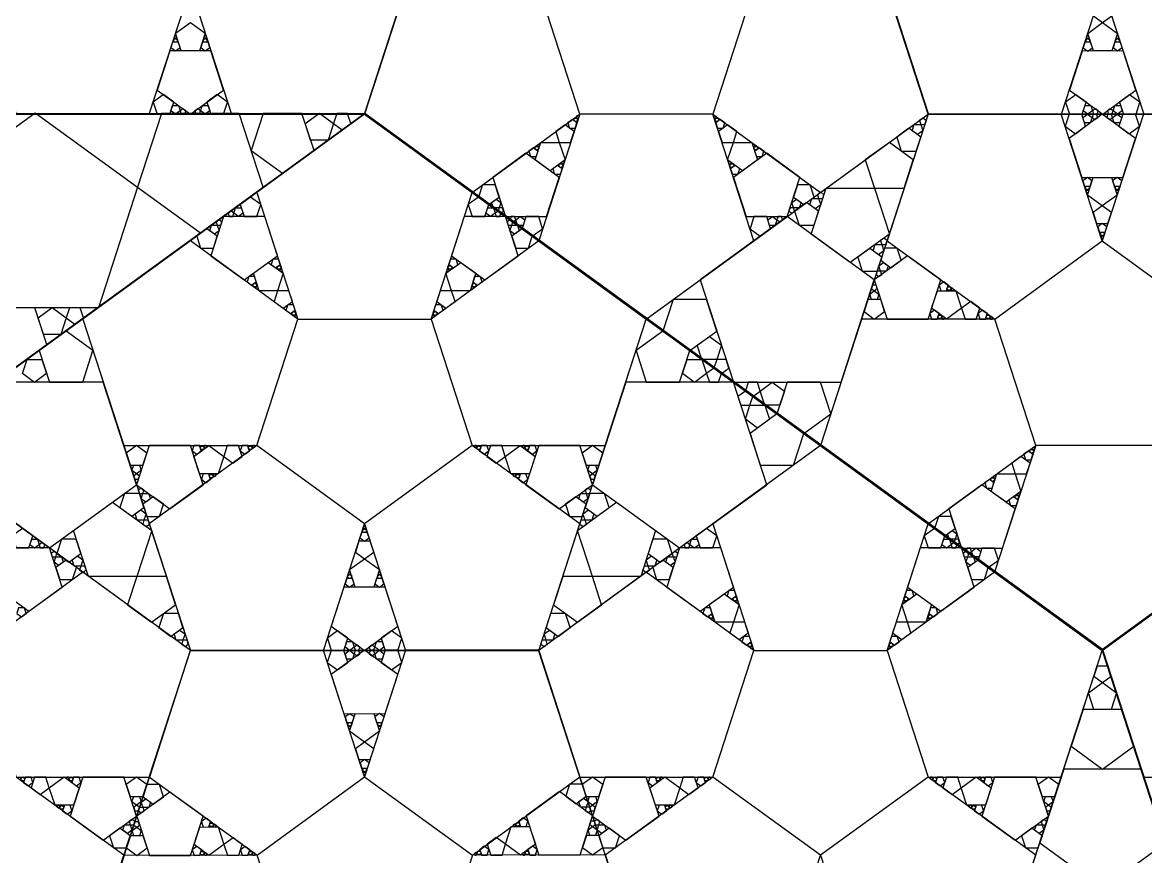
# Model space of a CAD drawing. Header units: inches. Extents: x -578 to 126, y -85 to 118.
# Drawn here: x -303.54 to -282.41, y 39.09 to 54.77 of the extents above; entities that cross this region are included whole.
import ezdxf

# ---------------------------------------------------------------- set-up
doc = ezdxf.new("R2010")
doc.units = ezdxf.units.IN
doc.header["$MEASUREMENT"] = 0
doc.layers.add('drawing', color=7, linetype='Continuous')

msp = doc.modelspace()

# ---------------------------------------------------------------- linework, layer by layer
for points in [[(-283.222, 42.98), (-297.098, 53.061), (-291.798, 69.373), (-274.647, 69.373), (-269.347, 53.061)], [(-277.927, 59.277), (-279.951, 53.046), (-286.502, 53.046), (-288.527, 59.277), (-283.227, 63.127)], [(-289.778, 55.426), (-290.551, 53.046), (-293.054, 53.046), (-293.827, 55.426), (-291.802, 56.897)], [(-283.227, 50.666), (-281.202, 49.195), (-281.976, 46.815), (-284.478, 46.816), (-285.251, 49.195)], [(-297.103, 45.345), (-299.127, 46.816), (-298.354, 49.196), (-295.852, 49.196), (-295.078, 46.816)], [(-293.827, 42.965), (-291.803, 36.735), (-297.103, 32.884), (-302.403, 36.735), (-300.378, 42.965)], [(-290.552, 40.585), (-289.778, 42.965), (-287.276, 42.965), (-286.503, 40.585), (-288.527, 39.115)], [(-297.101, 40.587), (-295.075, 39.118), (-295.846, 36.737), (-298.348, 36.735), (-299.124, 39.114)]]:
    msp.add_lwpolyline(points, close=True)
at = {"layer": 'drawing'}
for points in [[(-305.679, 79.44), (-319.554, 69.358), (-314.254, 53.047), (-297.103, 53.047), (-291.803, 69.358)], [(-291.798, 69.373), (-305.674, 79.454), (-319.55, 69.373), (-314.25, 53.061), (-297.098, 53.061)], [(-274.651, 69.358), (-291.802, 69.358), (-297.103, 53.047), (-283.227, 42.965), (-269.351, 53.046)], [(-305.679, 59.277), (-303.654, 53.047), (-297.103, 53.047), (-295.078, 59.277), (-300.378, 63.128)], [(-305.679, 59.277), (-303.654, 53.047), (-297.103, 53.047), (-295.078, 59.277), (-300.378, 63.128)], [(-283.228, 63.126), (-288.524, 59.27), (-286.494, 53.041), (-279.942, 53.048), (-277.924, 59.281)], [(-288.527, 59.277), (-295.078, 59.277), (-297.103, 53.047), (-291.803, 49.196), (-286.502, 53.046)], [(-288.527, 59.277), (-295.078, 59.277), (-297.103, 53.047), (-291.803, 49.196), (-286.502, 53.046)], [(-302.403, 56.897), (-304.427, 55.426), (-303.654, 53.047), (-301.152, 53.047), (-300.378, 55.426)], [(-300.378, 55.426), (-299.605, 53.047), (-297.103, 53.047), (-296.33, 55.426), (-298.354, 56.897)], [(-285.246, 56.893), (-287.269, 55.42), (-286.494, 53.041), (-283.991, 53.044), (-283.22, 55.425)], [(-283.22, 55.425), (-282.445, 53.046), (-279.942, 53.048), (-279.171, 55.429), (-281.197, 56.898)], [(-293.827, 55.426), (-296.329, 55.426), (-297.103, 53.047), (-295.078, 51.576), (-293.054, 53.046)], [(-290.551, 53.046), (-288.527, 51.575), (-286.502, 53.046), (-287.276, 55.426), (-289.778, 55.426)], [(-283.392, 54.894), (-283.22, 54.769), (-283.047, 54.895), (-283.113, 55.097), (-283.327, 55.097)], [(-300.659, 54.567), (-300.378, 54.771), (-300.097, 54.567), (-300.205, 54.236), (-300.552, 54.236)], [(-283.5, 54.565), (-283.22, 54.769), (-282.939, 54.565), (-283.045, 54.235), (-283.393, 54.235)], [(-300.682, 54.491), (-300.659, 54.474), (-300.635, 54.491), (-300.644, 54.519), (-300.673, 54.519)], [(-300.122, 54.491), (-300.098, 54.474), (-300.075, 54.491), (-300.084, 54.519), (-300.113, 54.519)], [(-283.523, 54.489), (-283.499, 54.472), (-283.476, 54.489), (-283.485, 54.517), (-283.514, 54.517)], [(-282.963, 54.49), (-282.939, 54.472), (-282.916, 54.49), (-282.925, 54.518), (-282.954, 54.518)], [(-300.745, 54.299), (-300.659, 54.236), (-300.572, 54.299), (-300.605, 54.4), (-300.712, 54.4)], [(-300.697, 54.446), (-300.659, 54.474), (-300.62, 54.446), (-300.635, 54.4), (-300.682, 54.4)], [(-300.184, 54.299), (-300.098, 54.236), (-300.012, 54.299), (-300.045, 54.4), (-300.152, 54.4)], [(-300.137, 54.446), (-300.098, 54.474), (-300.06, 54.446), (-300.074, 54.4), (-300.122, 54.4)], [(-283.585, 54.297), (-283.499, 54.234), (-283.413, 54.297), (-283.446, 54.398), (-283.553, 54.398)], [(-283.538, 54.444), (-283.499, 54.472), (-283.461, 54.444), (-283.476, 54.398), (-283.523, 54.398)], [(-283.025, 54.298), (-282.939, 54.235), (-282.853, 54.298), (-282.886, 54.399), (-282.992, 54.399)], [(-282.978, 54.444), (-282.939, 54.472), (-282.901, 54.444), (-282.915, 54.399), (-282.963, 54.399)], [(-301.004, 53.501), (-300.378, 53.047), (-299.753, 53.501), (-299.992, 54.236), (-300.765, 54.236)], [(-301.004, 53.501), (-300.378, 53.047), (-299.753, 53.501), (-299.992, 54.236), (-300.765, 54.236)], [(-283.844, 53.499), (-283.218, 53.045), (-282.593, 53.5), (-282.832, 54.235), (-283.606, 54.234)], [(-283.844, 53.499), (-283.218, 53.045), (-282.593, 53.5), (-282.832, 54.235), (-283.606, 54.234)], [(-300.885, 53.414), (-301.078, 53.274), (-301.004, 53.047), (-300.765, 53.047), (-300.691, 53.274)], [(-299.753, 53.047), (-299.679, 53.274), (-299.872, 53.414), (-300.066, 53.274), (-299.992, 53.047)], [(-283.724, 53.412), (-283.918, 53.271), (-283.843, 53.044), (-283.605, 53.044), (-283.531, 53.272)], [(-282.592, 53.045), (-282.519, 53.273), (-282.712, 53.413), (-282.905, 53.272), (-282.831, 53.045)], [(-297.103, 53.047), (-310.979, 42.965), (-305.679, 26.653), (-288.527, 26.653), (-283.227, 42.965)], [(-297.098, 53.061), (-310.974, 42.98), (-305.674, 26.668), (-288.523, 26.668), (-283.222, 42.98)], [(-303.297, 53.072), (-301.371, 51.673), (-302.107, 49.409), (-304.487, 49.409), (-305.223, 51.673)], [(-293.827, 42.965), (-291.803, 49.196), (-297.103, 53.047), (-302.403, 49.196), (-300.378, 42.965)], [(-293.827, 42.965), (-291.803, 49.196), (-297.103, 53.047), (-302.403, 49.196), (-300.378, 42.965)], [(-300.92, 53.061), (-301.371, 51.673), (-300.19, 50.814), (-299.009, 51.673), (-299.46, 53.061)], [(-300.604, 53.211), (-300.571, 53.109), (-300.658, 53.046), (-300.745, 53.109), (-300.712, 53.211)], [(-300.518, 53.148), (-300.571, 53.109), (-300.551, 53.047), (-300.485, 53.047), (-300.465, 53.109)], [(-300.206, 53.047), (-300.186, 53.109), (-300.239, 53.148), (-300.292, 53.109), (-300.272, 53.047)], [(-300.099, 53.046), (-300.186, 53.109), (-300.153, 53.211), (-300.045, 53.211), (-300.012, 53.109)], [(-299.009, 53.061), (-299.234, 52.367), (-298.644, 51.938), (-298.053, 52.367), (-298.279, 53.061)], [(-295.852, 49.196), (-295.078, 51.576), (-297.103, 53.047), (-299.127, 51.576), (-298.354, 49.196)], [(-297.952, 53.063), (-297.687, 52.87), (-297.788, 52.558), (-298.116, 52.558), (-298.217, 52.87)], [(-297.624, 53.061), (-297.687, 52.87), (-297.524, 52.752), (-297.361, 52.87), (-297.423, 53.061)], [(-293.054, 53.046), (-293.827, 50.667), (-291.803, 49.196), (-289.778, 50.666), (-290.551, 53.046)], [(-293.116, 53.001), (-293.107, 52.973), (-293.077, 52.973), (-293.068, 53.001), (-293.092, 53.019)], [(-290.528, 52.973), (-290.498, 52.973), (-290.489, 53.001), (-290.513, 53.018), (-290.537, 53.001)], [(-286.502, 53.046), (-288.527, 46.816), (-283.227, 42.965), (-277.927, 46.815), (-279.951, 53.046)], [(-286.502, 53.046), (-288.527, 46.816), (-283.227, 42.965), (-277.927, 46.815), (-279.951, 53.046)], [(-283.227, 50.666), (-284, 53.046), (-286.502, 53.046), (-287.276, 50.666), (-285.251, 49.195)], [(-283.852, 53.046), (-283.926, 52.819), (-283.733, 52.678), (-283.54, 52.819), (-283.613, 53.046)], [(-282.601, 52.592), (-283.227, 53.046), (-283.852, 52.592), (-283.614, 51.856), (-282.84, 51.856)], [(-282.601, 52.592), (-283.227, 53.046), (-283.852, 52.592), (-283.614, 51.856), (-282.84, 51.856)], [(-283.506, 53.047), (-283.42, 52.984), (-283.453, 52.881), (-283.56, 52.881), (-283.593, 52.984)], [(-283.444, 53.209), (-283.411, 53.107), (-283.497, 53.044), (-283.584, 53.107), (-283.551, 53.209)], [(-283.399, 53.046), (-283.42, 52.984), (-283.366, 52.945), (-283.313, 52.984), (-283.333, 53.046)], [(-283.357, 53.146), (-283.411, 53.107), (-283.39, 53.045), (-283.324, 53.045), (-283.304, 53.107)], [(-269.351, 53.047), (-283.227, 42.965), (-277.927, 26.653), (-260.776, 26.653), (-255.476, 42.965)], [(-281.202, 49.195), (-279.178, 50.666), (-279.951, 53.046), (-282.454, 53.046), (-283.227, 50.666)], [(-283.222, 42.98), (-277.922, 26.668), (-260.771, 26.668), (-255.471, 42.98), (-269.347, 53.061)], [(-283.087, 52.945), (-283.034, 52.984), (-283.055, 53.046), (-283.12, 53.046), (-283.141, 52.984)], [(-283.046, 53.045), (-283.025, 53.108), (-283.079, 53.146), (-283.132, 53.107), (-283.111, 53.045)], [(-283.001, 52.881), (-283.034, 52.984), (-282.947, 53.047), (-282.861, 52.984), (-282.894, 52.881)], [(-282.938, 53.045), (-283.025, 53.108), (-282.992, 53.21), (-282.885, 53.21), (-282.852, 53.108)], [(-282.721, 52.678), (-282.527, 52.819), (-282.601, 53.046), (-282.84, 53.046), (-282.914, 52.819)], [(-293.505, 52.719), (-293.439, 52.516), (-293.226, 52.516), (-293.16, 52.719), (-293.332, 52.844)], [(-293.279, 52.883), (-293.246, 52.781), (-293.14, 52.781), (-293.107, 52.883), (-293.193, 52.945)], [(-293.155, 52.973), (-293.107, 52.973), (-293.092, 52.928), (-293.131, 52.9), (-293.169, 52.928)], [(-290.513, 52.928), (-290.498, 52.973), (-290.45, 52.973), (-290.436, 52.928), (-290.474, 52.9)], [(-290.465, 52.781), (-290.359, 52.781), (-290.326, 52.882), (-290.412, 52.945), (-290.498, 52.882)], [(-290.379, 52.516), (-290.166, 52.516), (-290.1, 52.719), (-290.273, 52.844), (-290.445, 52.719)], [(-286.767, 52.855), (-286.641, 52.855), (-286.603, 52.736), (-286.704, 52.662), (-286.805, 52.736)], [(-286.665, 52.928), (-286.641, 52.855), (-286.565, 52.855), (-286.541, 52.928), (-286.603, 52.973)], [(-287.093, 52.617), (-287.007, 52.352), (-286.728, 52.352), (-286.642, 52.617), (-286.867, 52.781)], [(-294.013, 52.35), (-293.98, 52.248), (-293.873, 52.248), (-293.84, 52.35), (-293.927, 52.412)], [(-293.888, 52.441), (-293.84, 52.441), (-293.825, 52.395), (-293.864, 52.367), (-293.903, 52.395)], [(-293.786, 52.516), (-293.439, 52.516), (-293.332, 52.186), (-293.613, 51.982), (-293.894, 52.186)], [(-293.849, 52.468), (-293.84, 52.441), (-293.811, 52.441), (-293.802, 52.468), (-293.826, 52.486)], [(-290.273, 52.186), (-290.166, 52.516), (-289.819, 52.516), (-289.711, 52.186), (-289.992, 51.982)], [(-289.794, 52.44), (-289.765, 52.44), (-289.756, 52.468), (-289.78, 52.486), (-289.803, 52.468)], [(-289.78, 52.395), (-289.765, 52.44), (-289.717, 52.44), (-289.702, 52.395), (-289.741, 52.367)], [(-289.732, 52.248), (-289.625, 52.248), (-289.592, 52.35), (-289.679, 52.412), (-289.765, 52.35)], [(-287.684, 52.188), (-287.511, 51.658), (-286.953, 51.658), (-286.781, 52.188), (-287.232, 52.516)], [(-294.692, 51.857), (-294.453, 51.121), (-293.679, 51.121), (-293.44, 51.856), (-294.066, 52.311)], [(-294.692, 51.857), (-294.453, 51.121), (-293.679, 51.121), (-293.44, 51.856), (-294.066, 52.311)], [(-289.926, 51.121), (-289.153, 51.121), (-288.914, 51.856), (-289.539, 52.311), (-290.165, 51.856)], [(-289.926, 51.121), (-289.153, 51.121), (-288.914, 51.856), (-289.539, 52.311), (-290.165, 51.856)], [(-293.559, 52.02), (-293.527, 51.919), (-293.42, 51.919), (-293.387, 52.02), (-293.473, 52.083)], [(-293.435, 52.111), (-293.387, 52.111), (-293.372, 52.066), (-293.411, 52.038), (-293.45, 52.066)], [(-293.396, 52.139), (-293.387, 52.111), (-293.358, 52.111), (-293.349, 52.139), (-293.372, 52.156)], [(-290.248, 52.111), (-290.218, 52.111), (-290.209, 52.139), (-290.233, 52.156), (-290.257, 52.139)], [(-290.233, 52.066), (-290.218, 52.111), (-290.17, 52.111), (-290.156, 52.066), (-290.194, 52.038)], [(-290.185, 51.919), (-290.079, 51.919), (-290.046, 52.02), (-290.132, 52.083), (-290.218, 52.02)], [(-283.421, 51.794), (-283.507, 51.856), (-283.593, 51.794), (-283.56, 51.692), (-283.454, 51.692)], [(-282.946, 51.526), (-283.227, 51.322), (-283.508, 51.526), (-283.401, 51.856), (-283.053, 51.856)], [(-282.861, 51.794), (-282.947, 51.856), (-283.033, 51.794), (-283, 51.692), (-282.893, 51.692)], [(-294.646, 51.716), (-294.885, 51.716), (-294.959, 51.489), (-294.765, 51.348), (-294.572, 51.489)], [(-288.646, 51.489), (-288.72, 51.716), (-288.959, 51.716), (-289.033, 51.489), (-288.84, 51.348)], [(-288.42, 51.658), (-287.511, 51.658), (-287.23, 50.793), (-287.966, 50.259), (-288.701, 50.793)], [(-288.585, 51.533), (-288.562, 51.46), (-288.485, 51.46), (-288.461, 51.533), (-288.523, 51.578)], [(-283.468, 51.647), (-283.507, 51.619), (-283.546, 51.647), (-283.531, 51.692), (-283.483, 51.692)], [(-283.483, 51.601), (-283.507, 51.619), (-283.531, 51.601), (-283.522, 51.574), (-283.492, 51.574)], [(-282.908, 51.647), (-282.947, 51.619), (-282.985, 51.647), (-282.971, 51.692), (-282.923, 51.692)], [(-282.923, 51.601), (-282.947, 51.619), (-282.97, 51.601), (-282.961, 51.574), (-282.932, 51.574)], [(-299.127, 51.121), (-299.053, 51.348), (-299.247, 51.489), (-299.44, 51.348), (-299.366, 51.121)], [(-294.959, 51.489), (-295.152, 51.348), (-295.078, 51.121), (-294.839, 51.121), (-294.766, 51.348)], [(-294.539, 51.387), (-294.572, 51.285), (-294.679, 51.285), (-294.712, 51.387), (-294.625, 51.45)], [(-288.926, 51.285), (-289.033, 51.285), (-289.067, 51.387), (-288.98, 51.45), (-288.893, 51.387)], [(-289.013, 51.222), (-288.927, 50.957), (-288.648, 50.957), (-288.562, 51.222), (-288.788, 51.386)], [(-288.687, 51.46), (-288.562, 51.46), (-288.523, 51.341), (-288.624, 51.267), (-288.725, 51.341)], [(-298.98, 51.121), (-299.753, 51.121), (-299.992, 50.386), (-299.366, 49.931), (-298.741, 50.386)], [(-298.98, 51.121), (-299.753, 51.121), (-299.992, 50.386), (-299.366, 49.931), (-298.741, 50.386)], [(-299.581, 51.121), (-299.56, 51.184), (-299.613, 51.223), (-299.667, 51.184), (-299.646, 51.121)], [(-299.473, 51.121), (-299.56, 51.184), (-299.527, 51.286), (-299.42, 51.286), (-299.387, 51.184)], [(-294.214, 50.386), (-294.453, 51.121), (-295.226, 51.121), (-295.465, 50.386), (-294.839, 49.931)], [(-294.214, 50.386), (-294.453, 51.121), (-295.226, 51.121), (-295.465, 50.386), (-294.839, 49.931)], [(-294.679, 51.286), (-294.645, 51.184), (-294.732, 51.121), (-294.819, 51.184), (-294.786, 51.286)], [(-294.592, 51.223), (-294.645, 51.184), (-294.625, 51.121), (-294.559, 51.121), (-294.539, 51.184)], [(-294.506, 51.285), (-294.572, 51.285), (-294.592, 51.222), (-294.539, 51.184), (-294.486, 51.222)], [(-294.313, 51.02), (-294.26, 51.058), (-294.28, 51.121), (-294.346, 51.121), (-294.366, 51.058)], [(-294.227, 50.956), (-294.26, 51.058), (-294.173, 51.122), (-294.086, 51.058), (-294.119, 50.956)], [(-293.947, 50.753), (-293.753, 50.894), (-293.827, 51.121), (-294.066, 51.121), (-294.14, 50.894)], [(-290.79, 49.931), (-290.165, 48.006), (-288.14, 48.006), (-287.515, 49.931), (-289.153, 51.121)], [(-290.79, 49.931), (-290.165, 48.006), (-288.14, 48.006), (-287.515, 49.931), (-289.153, 51.121)], [(-289.778, 51.121), (-289.852, 50.894), (-289.659, 50.753), (-289.465, 50.894), (-289.539, 51.121)], [(-289.432, 51.121), (-289.345, 51.058), (-289.378, 50.956), (-289.486, 50.956), (-289.519, 51.058)], [(-289.325, 51.121), (-289.345, 51.058), (-289.292, 51.02), (-289.239, 51.058), (-289.259, 51.121)], [(-289.013, 51.222), (-289.033, 51.285), (-289.099, 51.285), (-289.12, 51.222), (-289.066, 51.183)], [(-283.055, 51.197), (-283.227, 51.322), (-283.399, 51.197), (-283.333, 50.994), (-283.12, 50.994)], [(-299.979, 50.957), (-299.872, 50.957), (-299.839, 50.855), (-299.926, 50.792), (-300.012, 50.855)], [(-299.892, 51.02), (-299.872, 50.957), (-299.806, 50.957), (-299.786, 51.02), (-299.839, 51.059)], [(-294.4, 50.957), (-294.334, 50.957), (-294.313, 51.02), (-294.367, 51.059), (-294.42, 51.02)], [(-294.367, 50.855), (-294.334, 50.957), (-294.226, 50.957), (-294.193, 50.855), (-294.28, 50.792)], [(-283.141, 50.931), (-283.227, 50.994), (-283.313, 50.931), (-283.28, 50.83), (-283.174, 50.83)], [(-300.259, 50.754), (-300.185, 50.526), (-299.946, 50.526), (-299.872, 50.754), (-300.066, 50.894)], [(-294.259, 50.526), (-294.021, 50.526), (-293.947, 50.754), (-294.14, 50.894), (-294.333, 50.754)], [(-287.399, 50.671), (-287.375, 50.598), (-287.298, 50.598), (-287.274, 50.671), (-287.336, 50.716)], [(-283.188, 50.785), (-283.227, 50.757), (-283.266, 50.785), (-283.251, 50.83), (-283.203, 50.83)], [(-283.203, 50.739), (-283.227, 50.757), (-283.251, 50.739), (-283.242, 50.711), (-283.212, 50.711)], [(-298.354, 49.196), (-300.378, 50.667), (-302.403, 49.196), (-301.63, 46.816), (-299.127, 46.816)], [(-295.078, 46.816), (-292.576, 46.816), (-291.803, 49.196), (-293.827, 50.667), (-295.852, 49.196)], [(-287.826, 50.36), (-287.74, 50.095), (-287.462, 50.095), (-287.375, 50.36), (-287.601, 50.524)], [(-287.5, 50.598), (-287.375, 50.598), (-287.336, 50.479), (-287.437, 50.405), (-287.539, 50.479)], [(-287.009, 50.299), (-287.082, 50.526), (-287.321, 50.526), (-287.395, 50.299), (-287.202, 50.158)], [(-298.72, 50.323), (-298.827, 50.323), (-298.86, 50.222), (-298.774, 50.159), (-298.687, 50.222)], [(-295.346, 50.222), (-295.379, 50.323), (-295.485, 50.323), (-295.518, 50.222), (-295.432, 50.159)], [(-286.889, 50.385), (-287.515, 49.931), (-287.276, 49.196), (-286.503, 49.195), (-286.264, 49.931)], [(-298.632, 50.056), (-298.739, 49.726), (-299.087, 49.726), (-299.194, 50.056), (-298.913, 50.261)], [(-298.672, 50.177), (-298.687, 50.131), (-298.735, 50.131), (-298.75, 50.177), (-298.711, 50.205)], [(-298.658, 50.131), (-298.687, 50.131), (-298.696, 50.103), (-298.673, 50.086), (-298.649, 50.103)], [(-295.119, 49.726), (-295.466, 49.726), (-295.574, 50.056), (-295.293, 50.261), (-295.012, 50.056)], [(-295.509, 50.103), (-295.518, 50.131), (-295.548, 50.131), (-295.557, 50.103), (-295.533, 50.086)], [(-295.471, 50.131), (-295.518, 50.131), (-295.533, 50.177), (-295.495, 50.205), (-295.456, 50.177)], [(-287.375, 50.032), (-287.396, 50.095), (-287.462, 50.095), (-287.482, 50.032), (-287.429, 49.994)], [(-287.288, 50.095), (-287.396, 50.095), (-287.429, 50.197), (-287.342, 50.26), (-287.255, 50.197)], [(-299.174, 49.994), (-299.28, 49.994), (-299.313, 49.893), (-299.227, 49.83), (-299.141, 49.893)], [(-299.126, 49.847), (-299.14, 49.802), (-299.188, 49.802), (-299.203, 49.847), (-299.164, 49.875)], [(-295.017, 49.802), (-295.065, 49.802), (-295.08, 49.847), (-295.041, 49.875), (-295.003, 49.847)], [(-294.893, 49.893), (-294.926, 49.994), (-295.032, 49.994), (-295.065, 49.893), (-294.979, 49.83)], [(-286.21, 49.892), (-286.297, 49.83), (-286.264, 49.728), (-286.157, 49.728), (-286.124, 49.83)], [(-299.111, 49.802), (-299.14, 49.802), (-299.15, 49.774), (-299.126, 49.757), (-299.102, 49.774)], [(-298.526, 49.726), (-298.739, 49.726), (-298.805, 49.524), (-298.633, 49.398), (-298.46, 49.524)], [(-295.401, 49.524), (-295.466, 49.726), (-295.679, 49.726), (-295.745, 49.524), (-295.573, 49.398)], [(-295.056, 49.774), (-295.065, 49.802), (-295.095, 49.802), (-295.104, 49.774), (-295.08, 49.757)], [(-287.602, 49.665), (-287.515, 49.728), (-287.428, 49.665), (-287.461, 49.563), (-287.568, 49.563)], [(-287.568, 49.767), (-287.515, 49.728), (-287.462, 49.767), (-287.482, 49.83), (-287.548, 49.83)], [(-285.982, 49.728), (-285.875, 49.398), (-286.156, 49.194), (-286.437, 49.398), (-286.329, 49.728)], [(-286.085, 49.802), (-286.071, 49.756), (-286.109, 49.728), (-286.148, 49.756), (-286.133, 49.802)], [(-286.047, 49.773), (-286.071, 49.756), (-286.062, 49.728), (-286.032, 49.728), (-286.023, 49.756)], [(-298.44, 49.461), (-298.547, 49.461), (-298.58, 49.36), (-298.493, 49.297), (-298.407, 49.36)], [(-295.626, 49.36), (-295.659, 49.461), (-295.766, 49.461), (-295.798, 49.36), (-295.712, 49.297)], [(-290.671, 49.563), (-291.297, 49.563), (-291.49, 48.968), (-290.984, 48.601), (-290.478, 48.968)], [(-287.708, 49.336), (-287.515, 49.196), (-287.321, 49.336), (-287.395, 49.563), (-287.634, 49.563)], [(-285.702, 49.523), (-285.875, 49.398), (-285.809, 49.195), (-285.596, 49.195), (-285.53, 49.398)], [(-304.036, 49.409), (-304.262, 48.715), (-303.671, 48.286), (-303.081, 48.715), (-303.306, 49.409)], [(-302.979, 49.41), (-302.714, 49.218), (-302.815, 48.906), (-303.143, 48.906), (-303.244, 49.218)], [(-302.651, 49.409), (-302.714, 49.218), (-302.551, 49.1), (-302.388, 49.218), (-302.45, 49.409)], [(-298.392, 49.314), (-298.407, 49.269), (-298.455, 49.269), (-298.47, 49.314), (-298.431, 49.342)], [(-298.378, 49.269), (-298.407, 49.269), (-298.416, 49.241), (-298.392, 49.224), (-298.369, 49.241)], [(-295.79, 49.241), (-295.799, 49.269), (-295.828, 49.269), (-295.837, 49.241), (-295.813, 49.224)], [(-295.751, 49.269), (-295.799, 49.269), (-295.813, 49.314), (-295.775, 49.342), (-295.736, 49.314)], [(-286.384, 49.359), (-286.47, 49.297), (-286.437, 49.195), (-286.33, 49.195), (-286.297, 49.297)], [(-286.259, 49.269), (-286.244, 49.223), (-286.283, 49.195), (-286.321, 49.223), (-286.306, 49.269)], [(-286.22, 49.241), (-286.244, 49.223), (-286.235, 49.195), (-286.205, 49.195), (-286.196, 49.223)], [(-285.477, 49.359), (-285.563, 49.297), (-285.53, 49.195), (-285.424, 49.195), (-285.391, 49.297)], [(-285.352, 49.269), (-285.337, 49.223), (-285.376, 49.195), (-285.415, 49.223), (-285.4, 49.269)], [(-285.314, 49.241), (-285.337, 49.223), (-285.328, 49.195), (-285.299, 49.195), (-285.29, 49.223)], [(-285.251, 49.195), (-287.754, 49.196), (-288.527, 46.816), (-286.503, 45.345), (-284.478, 46.816)], [(-302.403, 48.006), (-302.21, 48.601), (-302.716, 48.969), (-303.222, 48.601), (-303.028, 48.006)], [(-291.49, 48.969), (-291.996, 48.601), (-291.803, 48.006), (-291.177, 48.006), (-290.984, 48.601)], [(-290.39, 48.702), (-290.477, 48.435), (-290.758, 48.435), (-290.844, 48.702), (-290.617, 48.867)], [(-303.309, 48.005), (-303.536, 48.17), (-303.45, 48.437), (-303.169, 48.437), (-303.082, 48.17)], [(-290.756, 48.437), (-290.669, 48.17), (-290.897, 48.005), (-291.124, 48.17), (-291.037, 48.437)], [(-290.304, 48.435), (-290.477, 48.435), (-290.53, 48.271), (-290.39, 48.169), (-290.251, 48.271)], [(-290.53, 48.271), (-290.669, 48.17), (-290.616, 48.006), (-290.444, 48.006), (-290.39, 48.17)], [(-302.016, 48.006), (-304.041, 48.006), (-304.666, 46.081), (-303.028, 44.891), (-301.391, 46.081)], [(-289.539, 46.081), (-290.165, 48.006), (-292.189, 48.006), (-292.815, 46.081), (-291.177, 44.891)], [(-289.539, 46.081), (-290.165, 48.006), (-292.189, 48.006), (-292.815, 46.081), (-291.177, 44.891)], [(-289.8, 47.74), (-289.66, 47.842), (-289.714, 48.006), (-289.886, 48.006), (-289.939, 47.842)], [(-289.574, 47.575), (-289.66, 47.842), (-289.433, 48.007), (-289.206, 47.842), (-289.293, 47.575)], [(-288.84, 47.043), (-288.334, 47.411), (-288.527, 48.006), (-289.153, 48.006), (-289.346, 47.411)], [(-290.026, 47.577), (-289.853, 47.577), (-289.8, 47.741), (-289.939, 47.842), (-290.079, 47.741)], [(-289.94, 47.31), (-289.853, 47.577), (-289.572, 47.577), (-289.485, 47.31), (-289.713, 47.145)], [(-289.659, 46.448), (-289.033, 46.448), (-288.84, 47.043), (-289.346, 47.411), (-289.852, 47.043)], [(-300.378, 42.965), (-305.679, 46.816), (-310.979, 42.965), (-308.954, 36.735), (-302.403, 36.735)], [(-300.378, 42.965), (-305.679, 46.816), (-310.979, 42.965), (-308.954, 36.735), (-302.403, 36.735)], [(-301.197, 46.676), (-301.391, 46.816), (-301.584, 46.676), (-301.51, 46.448), (-301.271, 46.448)], [(-301.152, 46.816), (-301.391, 46.081), (-300.765, 45.626), (-300.14, 46.081), (-300.378, 46.816)], [(-301.152, 46.816), (-301.391, 46.081), (-300.765, 45.626), (-300.14, 46.081), (-300.378, 46.816)], [(-299.127, 46.816), (-301.152, 45.345), (-300.378, 42.965), (-297.876, 42.965), (-297.103, 45.345)], [(-300.313, 46.816), (-300.346, 46.715), (-300.259, 46.652), (-300.173, 46.715), (-300.206, 46.816)], [(-300.032, 46.818), (-299.751, 46.613), (-299.858, 46.283), (-300.205, 46.283), (-300.313, 46.613)], [(-300.158, 46.816), (-300.12, 46.788), (-300.134, 46.743), (-300.182, 46.743), (-300.197, 46.788)], [(-300.111, 46.816), (-300.12, 46.788), (-300.096, 46.771), (-300.072, 46.788), (-300.081, 46.816)], [(-299.685, 46.816), (-299.751, 46.613), (-299.578, 46.488), (-299.406, 46.613), (-299.472, 46.816)], [(-299.406, 46.816), (-299.439, 46.715), (-299.353, 46.652), (-299.267, 46.715), (-299.3, 46.816)], [(-299.252, 46.816), (-299.213, 46.788), (-299.228, 46.743), (-299.276, 46.743), (-299.29, 46.788)], [(-299.204, 46.816), (-299.213, 46.788), (-299.189, 46.771), (-299.166, 46.788), (-299.175, 46.816)], [(-297.103, 45.345), (-296.33, 42.965), (-293.827, 42.965), (-293.054, 45.345), (-295.078, 46.816)], [(-295.016, 46.771), (-294.993, 46.788), (-295.002, 46.816), (-295.031, 46.816), (-295.04, 46.788)], [(-294.978, 46.743), (-294.993, 46.788), (-294.954, 46.816), (-294.915, 46.788), (-294.93, 46.743)], [(-294.853, 46.652), (-294.767, 46.715), (-294.8, 46.816), (-294.906, 46.816), (-294.939, 46.715)], [(-294.627, 46.488), (-294.455, 46.613), (-294.521, 46.816), (-294.734, 46.816), (-294.8, 46.613)], [(-294.348, 46.283), (-294.455, 46.613), (-294.174, 46.818), (-293.893, 46.613), (-294, 46.283)], [(-294.11, 46.771), (-294.086, 46.788), (-294.095, 46.816), (-294.124, 46.816), (-294.133, 46.788)], [(-294.071, 46.743), (-294.086, 46.788), (-294.047, 46.816), (-294.009, 46.788), (-294.023, 46.743)], [(-293.441, 45.626), (-292.815, 46.081), (-293.054, 46.816), (-293.827, 46.816), (-294.066, 46.081)], [(-293.946, 46.652), (-293.86, 46.715), (-293.893, 46.816), (-294, 46.816), (-294.032, 46.715)], [(-291.803, 36.735), (-285.252, 36.735), (-283.227, 42.965), (-288.527, 46.816), (-293.827, 42.965)], [(-291.803, 36.735), (-285.252, 36.735), (-283.227, 42.965), (-288.527, 46.816), (-293.827, 42.965)], [(-292.622, 46.676), (-292.815, 46.816), (-293.008, 46.676), (-292.934, 46.448), (-292.695, 46.448)], [(-287.276, 42.965), (-286.503, 45.345), (-288.527, 46.816), (-290.552, 45.345), (-289.778, 42.965)], [(-284.478, 46.816), (-285.252, 44.436), (-283.227, 42.965), (-281.203, 44.436), (-281.976, 46.815)], [(-284.704, 46.652), (-284.671, 46.55), (-284.564, 46.55), (-284.531, 46.652), (-284.618, 46.714)], [(-284.579, 46.743), (-284.531, 46.743), (-284.516, 46.697), (-284.555, 46.669), (-284.594, 46.697)], [(-284.54, 46.77), (-284.531, 46.743), (-284.502, 46.743), (-284.493, 46.77), (-284.517, 46.788)], [(-272.627, 42.965), (-277.927, 46.816), (-283.227, 42.965), (-281.203, 36.735), (-274.651, 36.735)], [(-272.627, 42.965), (-277.927, 46.816), (-283.227, 42.965), (-281.203, 36.735), (-274.651, 36.735)], [(-284.929, 46.488), (-284.864, 46.285), (-284.65, 46.285), (-284.585, 46.488), (-284.757, 46.613)], [(-301.304, 46.346), (-301.391, 46.283), (-301.478, 46.346), (-301.444, 46.448), (-301.337, 46.448)], [(-301.337, 46.244), (-301.391, 46.283), (-301.444, 46.244), (-301.424, 46.182), (-301.358, 46.182)], [(-300.14, 46.283), (-300.172, 46.182), (-300.086, 46.119), (-300, 46.182), (-300.033, 46.283)], [(-299.985, 46.283), (-299.947, 46.255), (-299.961, 46.21), (-300.009, 46.21), (-300.024, 46.255)], [(-299.937, 46.283), (-299.947, 46.255), (-299.923, 46.238), (-299.899, 46.255), (-299.908, 46.283)], [(-294.283, 46.238), (-294.259, 46.255), (-294.268, 46.283), (-294.298, 46.283), (-294.307, 46.255)], [(-294.244, 46.21), (-294.259, 46.255), (-294.22, 46.283), (-294.182, 46.255), (-294.196, 46.21)], [(-294.119, 46.119), (-294.033, 46.182), (-294.066, 46.283), (-294.173, 46.283), (-294.206, 46.182)], [(-292.728, 46.346), (-292.815, 46.283), (-292.902, 46.346), (-292.869, 46.448), (-292.761, 46.448)], [(-292.762, 46.244), (-292.815, 46.283), (-292.868, 46.244), (-292.848, 46.182), (-292.782, 46.182)], [(-285.211, 46.285), (-284.864, 46.285), (-284.756, 45.955), (-285.037, 45.751), (-285.318, 45.955)], [(-286.116, 45.626), (-285.877, 44.89), (-285.104, 44.89), (-284.865, 45.626), (-285.49, 46.08)], [(-286.116, 45.626), (-285.877, 44.89), (-285.104, 44.89), (-284.865, 45.626), (-285.49, 46.08)], [(-285.437, 46.119), (-285.404, 46.018), (-285.298, 46.018), (-285.265, 46.119), (-285.351, 46.181)], [(-285.313, 46.21), (-285.265, 46.21), (-285.25, 46.164), (-285.289, 46.136), (-285.327, 46.164)], [(-285.274, 46.238), (-285.265, 46.21), (-285.235, 46.21), (-285.226, 46.238), (-285.25, 46.255)], [(-301.337, 45.917), (-301.616, 45.917), (-301.702, 45.652), (-301.477, 45.488), (-301.251, 45.652)], [(-301.337, 45.917), (-301.272, 45.917), (-301.251, 45.979), (-301.305, 46.018), (-301.358, 45.979)], [(-301.305, 45.815), (-301.272, 45.917), (-301.164, 45.917), (-301.131, 45.815), (-301.218, 45.752)], [(-301.197, 45.486), (-300.958, 45.486), (-300.885, 45.713), (-301.078, 45.853), (-301.271, 45.713)], [(-293.321, 45.713), (-293.247, 45.486), (-293.008, 45.486), (-292.934, 45.713), (-293.128, 45.853)], [(-293.041, 45.917), (-292.934, 45.917), (-292.901, 45.815), (-292.988, 45.752), (-293.075, 45.815)], [(-292.954, 45.979), (-292.934, 45.917), (-292.868, 45.917), (-292.848, 45.979), (-292.901, 46.018)], [(-292.503, 45.652), (-292.589, 45.917), (-292.868, 45.917), (-292.954, 45.652), (-292.729, 45.488)], [(-284.984, 45.789), (-284.951, 45.688), (-284.845, 45.688), (-284.812, 45.789), (-284.898, 45.852)], [(-284.859, 45.88), (-284.811, 45.88), (-284.797, 45.835), (-284.835, 45.807), (-284.874, 45.835)], [(-284.82, 45.908), (-284.811, 45.88), (-284.782, 45.88), (-284.773, 45.908), (-284.797, 45.925)], [(-301.106, 45.218), (-301.387, 44.354), (-302.296, 44.354), (-302.577, 45.218), (-301.842, 45.753)], [(-291.909, 44.354), (-292.818, 44.354), (-293.099, 45.218), (-292.364, 45.753), (-291.628, 45.218)], [(-301.212, 45.533), (-301.251, 45.414), (-301.376, 45.414), (-301.415, 45.533), (-301.313, 45.606)], [(-292.83, 45.414), (-292.955, 45.414), (-292.994, 45.533), (-292.892, 45.606), (-292.791, 45.533)], [(-286.07, 45.485), (-286.309, 45.485), (-286.383, 45.258), (-286.19, 45.117), (-285.997, 45.258)], [(-303.535, 45.258), (-303.728, 45.118), (-303.654, 44.891), (-303.415, 44.891), (-303.341, 45.118)], [(-301.174, 45.414), (-301.251, 45.414), (-301.275, 45.341), (-301.212, 45.295), (-301.15, 45.341)], [(-297.142, 45.227), (-297.103, 45.255), (-297.064, 45.227), (-297.079, 45.181), (-297.127, 45.181)], [(-297.127, 45.272), (-297.103, 45.255), (-297.079, 45.272), (-297.088, 45.3), (-297.117, 45.3)], [(-292.931, 45.341), (-292.955, 45.414), (-293.032, 45.414), (-293.055, 45.341), (-292.993, 45.295)], [(-290.552, 44.891), (-290.478, 45.118), (-290.671, 45.258), (-290.864, 45.118), (-290.791, 44.891)], [(-286.383, 45.258), (-286.577, 45.118), (-286.503, 44.891), (-286.264, 44.891), (-286.19, 45.118)], [(-285.963, 45.156), (-285.996, 45.054), (-286.103, 45.054), (-286.137, 45.156), (-286.05, 45.219)], [(-303.254, 45.055), (-303.221, 44.953), (-303.308, 44.89), (-303.395, 44.953), (-303.362, 45.055)], [(-303.168, 44.992), (-303.221, 44.953), (-303.201, 44.891), (-303.135, 44.891), (-303.115, 44.953)], [(-302.524, 45.055), (-302.803, 45.055), (-302.889, 44.789), (-302.664, 44.625), (-302.438, 44.789)], [(-297.275, 44.815), (-297.103, 44.69), (-296.93, 44.815), (-296.996, 45.017), (-297.209, 45.017)], [(-297.189, 45.08), (-297.103, 45.017), (-297.017, 45.08), (-297.05, 45.181), (-297.156, 45.181)], [(-291.317, 44.789), (-291.403, 45.055), (-291.682, 45.055), (-291.768, 44.789), (-291.542, 44.625)], [(-291.005, 44.891), (-290.985, 44.953), (-291.038, 44.992), (-291.091, 44.953), (-291.071, 44.891)], [(-290.898, 44.89), (-290.985, 44.953), (-290.951, 45.055), (-290.844, 45.055), (-290.811, 44.953)], [(-286.103, 45.055), (-286.07, 44.953), (-286.157, 44.89), (-286.243, 44.953), (-286.21, 45.055)], [(-286.016, 44.992), (-286.07, 44.953), (-286.049, 44.891), (-285.984, 44.891), (-285.963, 44.953)], [(-285.93, 45.054), (-285.996, 45.054), (-286.017, 44.991), (-285.963, 44.953), (-285.91, 44.991)], [(-302.79, 44.155), (-303.028, 44.891), (-303.802, 44.891), (-304.041, 44.155), (-303.415, 43.701)], [(-302.975, 44.727), (-302.909, 44.727), (-302.889, 44.789), (-302.942, 44.828), (-302.996, 44.789)], [(-290.404, 44.891), (-291.177, 44.891), (-291.416, 44.155), (-290.791, 43.701), (-290.165, 44.155)], [(-290.404, 44.891), (-291.177, 44.891), (-291.416, 44.155), (-290.791, 43.701), (-290.165, 44.155)], [(-291.317, 44.789), (-291.296, 44.727), (-291.23, 44.727), (-291.21, 44.789), (-291.263, 44.828)], [(-285.638, 44.155), (-285.877, 44.891), (-286.65, 44.891), (-286.889, 44.155), (-286.264, 43.701)], [(-285.638, 44.155), (-285.877, 44.891), (-286.65, 44.891), (-286.889, 44.155), (-286.264, 43.701)], [(-285.824, 44.727), (-285.758, 44.727), (-285.738, 44.789), (-285.791, 44.828), (-285.844, 44.789)], [(-285.738, 44.789), (-285.684, 44.828), (-285.705, 44.89), (-285.771, 44.89), (-285.791, 44.828)], [(-285.651, 44.726), (-285.684, 44.828), (-285.598, 44.891), (-285.511, 44.828), (-285.544, 44.726)], [(-285.371, 44.522), (-285.178, 44.663), (-285.252, 44.89), (-285.49, 44.89), (-285.564, 44.663)], [(-302.943, 44.625), (-302.909, 44.727), (-302.802, 44.727), (-302.769, 44.625), (-302.856, 44.562)], [(-302.835, 44.296), (-302.596, 44.296), (-302.522, 44.523), (-302.716, 44.663), (-302.909, 44.523)], [(-302.399, 44.671), (-302.437, 44.552), (-302.563, 44.552), (-302.601, 44.671), (-302.5, 44.744)], [(-297.384, 44.485), (-297.103, 44.69), (-296.822, 44.485), (-296.929, 44.155), (-297.276, 44.155)], [(-291.643, 44.552), (-291.768, 44.552), (-291.807, 44.671), (-291.706, 44.744), (-291.604, 44.671)], [(-291.683, 44.523), (-291.609, 44.296), (-291.37, 44.296), (-291.297, 44.523), (-291.49, 44.663)], [(-291.404, 44.727), (-291.296, 44.727), (-291.263, 44.625), (-291.35, 44.562), (-291.437, 44.625)], [(-285.791, 44.625), (-285.758, 44.727), (-285.651, 44.727), (-285.618, 44.625), (-285.704, 44.562)], [(-285.684, 44.296), (-285.445, 44.296), (-285.371, 44.523), (-285.564, 44.663), (-285.758, 44.523)], [(-303.654, 40.585), (-301.152, 40.585), (-300.378, 42.965), (-302.403, 44.436), (-304.427, 42.965)], [(-302.361, 44.552), (-302.437, 44.552), (-302.461, 44.478), (-302.399, 44.433), (-302.337, 44.478)], [(-297.422, 44.365), (-297.383, 44.393), (-297.344, 44.365), (-297.359, 44.319), (-297.407, 44.319)], [(-297.407, 44.41), (-297.383, 44.393), (-297.359, 44.41), (-297.368, 44.438), (-297.398, 44.438)], [(-296.861, 44.365), (-296.823, 44.393), (-296.784, 44.365), (-296.799, 44.319), (-296.847, 44.319)], [(-296.846, 44.41), (-296.823, 44.393), (-296.799, 44.41), (-296.808, 44.438), (-296.837, 44.438)], [(-289.778, 42.965), (-291.803, 44.436), (-293.827, 42.965), (-293.054, 40.585), (-290.552, 40.585)], [(-291.744, 44.478), (-291.768, 44.552), (-291.845, 44.552), (-291.869, 44.478), (-291.807, 44.433)], [(-286.503, 40.585), (-284, 40.585), (-283.227, 42.965), (-285.252, 44.436), (-287.276, 42.965)], [(-279.178, 42.965), (-281.203, 44.436), (-283.227, 42.965), (-282.454, 40.585), (-279.951, 40.585)], [(-300.829, 44.354), (-301.387, 44.354), (-301.56, 43.823), (-301.108, 43.495), (-300.657, 43.823)], [(-297.728, 43.42), (-297.103, 42.965), (-296.477, 43.42), (-296.716, 44.155), (-297.489, 44.155)], [(-297.728, 43.42), (-297.103, 42.965), (-296.477, 43.42), (-296.716, 44.155), (-297.489, 44.155)], [(-297.469, 44.218), (-297.383, 44.155), (-297.297, 44.218), (-297.33, 44.319), (-297.436, 44.319)], [(-296.909, 44.218), (-296.823, 44.155), (-296.737, 44.218), (-296.769, 44.319), (-296.876, 44.319)], [(-292.646, 43.823), (-292.818, 44.354), (-293.376, 44.354), (-293.549, 43.823), (-293.097, 43.495)], [(-290.056, 43.826), (-290.164, 43.496), (-290.511, 43.496), (-290.618, 43.826), (-290.337, 44.03)], [(-290.145, 44.093), (-290.251, 44.093), (-290.284, 43.991), (-290.198, 43.929), (-290.112, 43.991)], [(-290.097, 43.946), (-290.112, 43.9), (-290.159, 43.9), (-290.174, 43.946), (-290.135, 43.974)], [(-286.543, 43.496), (-286.891, 43.496), (-286.998, 43.826), (-286.717, 44.03), (-286.436, 43.826)], [(-286.895, 43.9), (-286.943, 43.9), (-286.958, 43.946), (-286.919, 43.974), (-286.88, 43.946)], [(-286.77, 43.991), (-286.803, 44.093), (-286.91, 44.093), (-286.943, 43.991), (-286.856, 43.929)], [(-303.468, 43.662), (-303.501, 43.763), (-303.608, 43.763), (-303.641, 43.662), (-303.555, 43.599)], [(-290.598, 43.763), (-290.704, 43.763), (-290.737, 43.662), (-290.651, 43.599), (-290.565, 43.662)], [(-290.082, 43.9), (-290.112, 43.9), (-290.121, 43.873), (-290.097, 43.855), (-290.073, 43.873)], [(-286.934, 43.873), (-286.943, 43.9), (-286.972, 43.9), (-286.981, 43.873), (-286.957, 43.855)], [(-286.317, 43.662), (-286.35, 43.763), (-286.456, 43.763), (-286.489, 43.662), (-286.403, 43.599)], [(-300.604, 43.659), (-300.883, 43.659), (-300.969, 43.394), (-300.743, 43.23), (-300.518, 43.394)], [(-293.237, 43.394), (-293.323, 43.659), (-293.602, 43.659), (-293.688, 43.394), (-293.462, 43.23)], [(-290.55, 43.617), (-290.565, 43.571), (-290.613, 43.571), (-290.627, 43.617), (-290.589, 43.645)], [(-290.535, 43.571), (-290.565, 43.571), (-290.574, 43.543), (-290.55, 43.526), (-290.526, 43.543)], [(-286.48, 43.543), (-286.489, 43.571), (-286.519, 43.571), (-286.528, 43.543), (-286.504, 43.526)], [(-286.442, 43.571), (-286.489, 43.571), (-286.504, 43.617), (-286.466, 43.645), (-286.427, 43.617)], [(-300.479, 43.275), (-300.517, 43.156), (-300.643, 43.156), (-300.681, 43.275), (-300.58, 43.349)], [(-297.609, 43.333), (-297.802, 43.193), (-297.728, 42.965), (-297.489, 42.965), (-297.416, 43.193)], [(-296.477, 42.965), (-296.403, 43.193), (-296.597, 43.333), (-296.79, 43.193), (-296.716, 42.965)], [(-293.563, 43.156), (-293.688, 43.156), (-293.727, 43.275), (-293.626, 43.349), (-293.524, 43.275)], [(-289.951, 43.496), (-290.164, 43.496), (-290.229, 43.293), (-290.057, 43.168), (-289.885, 43.293)], [(-286.825, 43.293), (-286.891, 43.496), (-287.104, 43.496), (-287.17, 43.293), (-286.997, 43.168)], [(-300.441, 43.156), (-300.517, 43.156), (-300.541, 43.083), (-300.479, 43.038), (-300.417, 43.083)], [(-297.329, 43.13), (-297.295, 43.028), (-297.382, 42.965), (-297.469, 43.028), (-297.436, 43.13)], [(-296.823, 42.965), (-296.91, 43.028), (-296.877, 43.13), (-296.77, 43.13), (-296.737, 43.028)], [(-293.665, 43.083), (-293.688, 43.156), (-293.765, 43.156), (-293.789, 43.083), (-293.727, 43.038)], [(-289.864, 43.23), (-289.971, 43.23), (-290.004, 43.129), (-289.918, 43.067), (-289.832, 43.129)], [(-289.817, 43.084), (-289.831, 43.038), (-289.879, 43.038), (-289.894, 43.084), (-289.855, 43.112)], [(-287.175, 43.038), (-287.223, 43.038), (-287.238, 43.084), (-287.199, 43.112), (-287.16, 43.084)], [(-287.05, 43.129), (-287.083, 43.23), (-287.19, 43.23), (-287.223, 43.129), (-287.137, 43.067)], [(-300.379, 42.963), (-302.397, 36.73), (-297.093, 32.885), (-291.797, 36.742), (-293.828, 42.97)], [(-297.101, 40.587), (-297.877, 42.966), (-300.379, 42.963), (-301.15, 40.582), (-299.124, 39.114)], [(-297.729, 42.966), (-297.803, 42.739), (-297.609, 42.598), (-297.416, 42.739), (-297.49, 42.966)], [(-296.477, 42.513), (-297.104, 42.967), (-297.729, 42.511), (-297.489, 41.776), (-296.716, 41.777)], [(-296.477, 42.513), (-297.104, 42.967), (-297.729, 42.511), (-297.489, 41.776), (-296.716, 41.777)], [(-297.383, 42.967), (-297.296, 42.904), (-297.329, 42.802), (-297.436, 42.802), (-297.47, 42.904)], [(-297.276, 42.966), (-297.296, 42.904), (-297.243, 42.865), (-297.19, 42.904), (-297.21, 42.967)], [(-297.242, 43.067), (-297.295, 43.028), (-297.275, 42.965), (-297.209, 42.965), (-297.189, 43.028)], [(-295.075, 39.118), (-293.052, 40.591), (-293.828, 42.97), (-296.33, 42.967), (-297.101, 40.587)], [(-296.931, 42.965), (-296.91, 43.028), (-296.963, 43.067), (-297.017, 43.028), (-296.996, 42.965)], [(-296.964, 42.865), (-296.911, 42.904), (-296.931, 42.967), (-296.997, 42.967), (-297.017, 42.904)], [(-296.878, 42.802), (-296.911, 42.904), (-296.824, 42.967), (-296.737, 42.904), (-296.77, 42.802)], [(-296.597, 42.599), (-296.404, 42.74), (-296.478, 42.967), (-296.717, 42.967), (-296.79, 42.74)], [(-289.802, 43.038), (-289.831, 43.038), (-289.84, 43.01), (-289.817, 42.993), (-289.793, 43.01)], [(-287.214, 43.01), (-287.223, 43.038), (-287.252, 43.038), (-287.261, 43.01), (-287.238, 42.993)], [(-283.385, 42.479), (-283.222, 42.361), (-283.06, 42.479), (-283.122, 42.671), (-283.323, 42.671)], [(-283.488, 42.169), (-283.222, 42.361), (-282.957, 42.169), (-283.059, 41.857), (-283.386, 41.857)], [(-283.813, 41.163), (-283.222, 40.734), (-282.632, 41.163), (-282.858, 41.857), (-283.587, 41.857)], [(-297.296, 41.714), (-297.382, 41.776), (-297.468, 41.714), (-297.435, 41.612), (-297.329, 41.613)], [(-297.343, 41.567), (-297.382, 41.539), (-297.421, 41.567), (-297.406, 41.612), (-297.358, 41.613)], [(-296.821, 41.447), (-297.102, 41.242), (-297.383, 41.446), (-297.276, 41.776), (-296.929, 41.777)], [(-296.736, 41.714), (-296.822, 41.777), (-296.908, 41.714), (-296.875, 41.613), (-296.769, 41.613)], [(-296.783, 41.568), (-296.822, 41.539), (-296.861, 41.568), (-296.846, 41.613), (-296.798, 41.613)], [(-297.358, 41.522), (-297.382, 41.539), (-297.406, 41.522), (-297.397, 41.494), (-297.367, 41.494)], [(-296.798, 41.522), (-296.822, 41.539), (-296.846, 41.522), (-296.836, 41.494), (-296.807, 41.494)], [(-296.929, 41.117), (-297.102, 41.242), (-297.274, 41.117), (-297.208, 40.914), (-296.995, 40.915)], [(-297.015, 40.852), (-297.101, 40.914), (-297.187, 40.852), (-297.154, 40.751), (-297.048, 40.751)], [(-305.679, 39.115), (-304.905, 36.735), (-302.403, 36.735), (-301.63, 39.115), (-303.654, 40.585)], [(-303.553, 40.512), (-303.568, 40.557), (-303.53, 40.586), (-303.491, 40.557), (-303.506, 40.512)], [(-303.429, 40.422), (-303.342, 40.484), (-303.375, 40.585), (-303.482, 40.585), (-303.515, 40.484)], [(-303.203, 40.258), (-303.031, 40.383), (-303.096, 40.585), (-303.309, 40.585), (-303.375, 40.383)], [(-302.923, 40.053), (-303.031, 40.383), (-302.75, 40.587), (-302.469, 40.383), (-302.576, 40.053)], [(-302.685, 40.54), (-302.662, 40.557), (-302.671, 40.585), (-302.7, 40.585), (-302.709, 40.557)], [(-302.647, 40.512), (-302.662, 40.557), (-302.623, 40.586), (-302.584, 40.557), (-302.599, 40.512)], [(-302.016, 39.395), (-301.391, 39.85), (-301.63, 40.585), (-302.403, 40.585), (-302.642, 39.85)], [(-302.016, 39.395), (-301.391, 39.85), (-301.63, 40.585), (-302.403, 40.585), (-302.642, 39.85)], [(-302.522, 40.421), (-302.436, 40.484), (-302.469, 40.585), (-302.575, 40.585), (-302.608, 40.484)], [(-301.197, 40.445), (-301.391, 40.585), (-301.584, 40.445), (-301.51, 40.218), (-301.271, 40.218)], [(-297.062, 40.705), (-297.101, 40.677), (-297.14, 40.705), (-297.125, 40.751), (-297.077, 40.751)], [(-297.077, 40.66), (-297.101, 40.677), (-297.125, 40.66), (-297.116, 40.632), (-297.086, 40.632)], [(-292.622, 40.445), (-292.815, 40.585), (-293.008, 40.445), (-292.934, 40.218), (-292.696, 40.218)], [(-292.576, 40.585), (-292.815, 39.85), (-292.189, 39.395), (-291.564, 39.85), (-291.803, 40.585)], [(-292.576, 40.585), (-292.815, 39.85), (-292.189, 39.395), (-291.564, 39.85), (-291.803, 40.585)], [(-290.552, 40.585), (-292.576, 39.115), (-291.803, 36.735), (-289.3, 36.735), (-288.527, 39.115)], [(-291.737, 40.585), (-291.77, 40.484), (-291.684, 40.421), (-291.598, 40.484), (-291.63, 40.585)], [(-291.456, 40.587), (-291.175, 40.383), (-291.282, 40.053), (-291.63, 40.053), (-291.737, 40.383)], [(-291.583, 40.586), (-291.544, 40.557), (-291.559, 40.512), (-291.607, 40.512), (-291.621, 40.557)], [(-291.535, 40.585), (-291.544, 40.557), (-291.52, 40.54), (-291.497, 40.557), (-291.506, 40.585)], [(-291.109, 40.585), (-291.175, 40.383), (-291.003, 40.258), (-290.83, 40.383), (-290.896, 40.585)], [(-290.83, 40.585), (-290.863, 40.484), (-290.777, 40.422), (-290.691, 40.484), (-290.724, 40.585)], [(-290.676, 40.586), (-290.637, 40.557), (-290.652, 40.512), (-290.7, 40.512), (-290.715, 40.557)], [(-290.628, 40.585), (-290.637, 40.557), (-290.614, 40.54), (-290.59, 40.557), (-290.599, 40.585)], [(-288.527, 39.115), (-287.754, 36.735), (-285.252, 36.735), (-284.478, 39.115), (-286.503, 40.585)], [(-286.441, 40.54), (-286.417, 40.557), (-286.426, 40.585), (-286.455, 40.585), (-286.464, 40.557)], [(-286.402, 40.512), (-286.417, 40.557), (-286.378, 40.586), (-286.339, 40.557), (-286.354, 40.512)], [(-286.277, 40.422), (-286.191, 40.484), (-286.224, 40.585), (-286.33, 40.585), (-286.363, 40.484)], [(-286.052, 40.258), (-285.879, 40.383), (-285.945, 40.585), (-286.158, 40.585), (-286.224, 40.383)], [(-285.772, 40.053), (-285.879, 40.383), (-285.598, 40.587), (-285.317, 40.383), (-285.425, 40.053)], [(-285.534, 40.54), (-285.51, 40.557), (-285.519, 40.585), (-285.549, 40.585), (-285.558, 40.557)], [(-285.496, 40.512), (-285.51, 40.557), (-285.472, 40.586), (-285.433, 40.557), (-285.448, 40.512)], [(-284.865, 39.395), (-284.239, 39.85), (-284.478, 40.585), (-285.252, 40.585), (-285.49, 39.85)], [(-284.865, 39.395), (-284.239, 39.85), (-284.478, 40.585), (-285.252, 40.585), (-285.49, 39.85)], [(-285.371, 40.421), (-285.284, 40.484), (-285.317, 40.585), (-285.424, 40.585), (-285.457, 40.484)], [(-284.046, 40.445), (-284.239, 40.585), (-284.433, 40.445), (-284.359, 40.218), (-284.12, 40.218)], [(-284.404, 39.345), (-283.222, 38.487), (-282.041, 39.345), (-282.492, 40.734), (-283.952, 40.734)], [(-300.882, 40.215), (-300.956, 40.442), (-301.195, 40.442), (-301.269, 40.215), (-301.075, 40.074)], [(-293.006, 40.451), (-293.245, 40.45), (-293.319, 40.223), (-293.125, 40.083), (-292.932, 40.223)], [(-301.304, 40.116), (-301.391, 40.053), (-301.477, 40.116), (-301.444, 40.218), (-301.337, 40.218)], [(-300.763, 40.302), (-301.388, 39.847), (-301.148, 39.112), (-300.375, 39.112), (-300.137, 39.848)], [(-301.162, 40.011), (-301.269, 40.011), (-301.302, 40.113), (-301.216, 40.176), (-301.129, 40.113)], [(-293.05, 39.12), (-292.812, 39.856), (-293.438, 40.31), (-294.064, 39.855), (-293.824, 39.119)], [(-293.05, 39.12), (-292.812, 39.856), (-293.438, 40.31), (-294.064, 39.855), (-293.824, 39.119)], [(-292.899, 40.122), (-292.932, 40.02), (-293.039, 40.02), (-293.072, 40.122), (-292.985, 40.185)], [(-292.728, 40.116), (-292.815, 40.053), (-292.902, 40.116), (-292.869, 40.218), (-292.761, 40.218)], [(-284.152, 40.116), (-284.239, 40.053), (-284.326, 40.116), (-284.293, 40.218), (-284.186, 40.218)], [(-302.859, 40.007), (-302.835, 40.025), (-302.844, 40.053), (-302.873, 40.053), (-302.882, 40.025)], [(-302.82, 39.979), (-302.835, 40.025), (-302.796, 40.053), (-302.757, 40.025), (-302.772, 39.979)], [(-302.695, 39.889), (-302.609, 39.951), (-302.642, 40.053), (-302.748, 40.053), (-302.781, 39.951)], [(-301.337, 40.014), (-301.391, 40.053), (-301.444, 40.014), (-301.424, 39.951), (-301.358, 39.951)], [(-301.249, 39.948), (-301.269, 40.011), (-301.335, 40.011), (-301.355, 39.948), (-301.302, 39.909)], [(-292.866, 40.02), (-292.932, 40.02), (-292.952, 39.957), (-292.899, 39.918), (-292.845, 39.957)], [(-292.762, 40.014), (-292.815, 40.053), (-292.868, 40.014), (-292.848, 39.951), (-292.782, 39.951)], [(-291.564, 40.053), (-291.597, 39.951), (-291.511, 39.889), (-291.424, 39.951), (-291.457, 40.053)], [(-291.41, 40.053), (-291.371, 40.025), (-291.386, 39.979), (-291.433, 39.979), (-291.448, 40.025)], [(-291.362, 40.053), (-291.371, 40.025), (-291.347, 40.007), (-291.323, 40.025), (-291.332, 40.053)], [(-285.707, 40.007), (-285.683, 40.025), (-285.692, 40.053), (-285.722, 40.053), (-285.731, 40.025)], [(-285.669, 39.979), (-285.683, 40.025), (-285.645, 40.053), (-285.606, 40.025), (-285.621, 39.979)], [(-285.544, 39.889), (-285.458, 39.951), (-285.49, 40.053), (-285.597, 40.053), (-285.63, 39.951)], [(-284.186, 40.014), (-284.239, 40.053), (-284.293, 40.014), (-284.272, 39.951), (-284.206, 39.951)], [(-301.53, 39.749), (-301.51, 39.686), (-301.444, 39.686), (-301.424, 39.749), (-301.477, 39.787)], [(-301.441, 39.683), (-301.388, 39.644), (-301.335, 39.683), (-301.355, 39.745), (-301.421, 39.745)], [(-300.084, 39.809), (-300.17, 39.747), (-300.137, 39.645), (-300.03, 39.646), (-299.997, 39.747)], [(-299.959, 39.719), (-299.944, 39.674), (-299.982, 39.645), (-300.021, 39.674), (-300.006, 39.719)], [(-294.218, 39.652), (-294.256, 39.68), (-294.242, 39.725), (-294.194, 39.725), (-294.179, 39.68)], [(-294.063, 39.652), (-294.03, 39.753), (-294.117, 39.816), (-294.203, 39.753), (-294.17, 39.652)], [(-292.865, 39.692), (-292.812, 39.653), (-292.759, 39.692), (-292.779, 39.755), (-292.845, 39.755)], [(-292.762, 39.686), (-292.696, 39.686), (-292.676, 39.749), (-292.729, 39.787), (-292.782, 39.749)], [(-284.379, 39.749), (-284.358, 39.686), (-284.293, 39.686), (-284.272, 39.749), (-284.325, 39.787)], [(-301.897, 39.482), (-301.823, 39.255), (-301.584, 39.255), (-301.51, 39.482), (-301.703, 39.623)], [(-301.617, 39.686), (-301.51, 39.686), (-301.477, 39.584), (-301.563, 39.521), (-301.65, 39.584)], [(-301.475, 39.581), (-301.388, 39.644), (-301.301, 39.581), (-301.334, 39.479), (-301.441, 39.479)], [(-299.855, 39.646), (-299.748, 39.316), (-300.028, 39.111), (-300.309, 39.315), (-300.202, 39.645)], [(-299.92, 39.691), (-299.944, 39.674), (-299.935, 39.646), (-299.905, 39.646), (-299.896, 39.674)], [(-294.171, 39.117), (-294.452, 39.321), (-294.345, 39.652), (-293.997, 39.652), (-293.89, 39.322)], [(-294.265, 39.652), (-294.256, 39.68), (-294.28, 39.697), (-294.304, 39.68), (-294.295, 39.652)], [(-292.899, 39.59), (-292.812, 39.653), (-292.725, 39.59), (-292.758, 39.488), (-292.866, 39.488)], [(-292.729, 39.584), (-292.696, 39.686), (-292.589, 39.686), (-292.555, 39.584), (-292.642, 39.521)], [(-292.622, 39.255), (-292.383, 39.255), (-292.309, 39.482), (-292.502, 39.623), (-292.696, 39.482)], [(-284.745, 39.482), (-284.672, 39.255), (-284.433, 39.255), (-284.359, 39.482), (-284.552, 39.623)], [(-284.466, 39.686), (-284.358, 39.686), (-284.325, 39.584), (-284.412, 39.521), (-284.499, 39.584)], [(-301.581, 39.252), (-301.387, 39.111), (-301.194, 39.252), (-301.268, 39.479), (-301.507, 39.479)], [(-299.575, 39.441), (-299.748, 39.316), (-299.681, 39.113), (-299.468, 39.113), (-299.403, 39.316)], [(-294.517, 39.119), (-294.452, 39.321), (-294.624, 39.446), (-294.796, 39.321), (-294.73, 39.118)], [(-293.005, 39.261), (-292.812, 39.12), (-292.618, 39.261), (-292.692, 39.488), (-292.931, 39.488)], [(-299.124, 39.114), (-301.626, 39.111), (-302.397, 36.73), (-300.371, 35.262), (-298.348, 36.735)], [(-300.256, 39.276), (-300.342, 39.214), (-300.309, 39.112), (-300.203, 39.113), (-300.17, 39.214)], [(-300.131, 39.186), (-300.116, 39.141), (-300.155, 39.112), (-300.194, 39.14), (-300.179, 39.186)], [(-300.093, 39.158), (-300.116, 39.141), (-300.107, 39.113), (-300.078, 39.113), (-300.069, 39.141)], [(-299.35, 39.277), (-299.436, 39.215), (-299.403, 39.113), (-299.296, 39.114), (-299.263, 39.215)], [(-299.225, 39.187), (-299.21, 39.142), (-299.248, 39.113), (-299.287, 39.141), (-299.272, 39.187)], [(-299.186, 39.159), (-299.21, 39.142), (-299.201, 39.114), (-299.171, 39.114), (-299.162, 39.142)], [(-295.846, 36.737), (-293.82, 35.269), (-291.797, 36.742), (-292.573, 39.121), (-295.075, 39.118)], [(-294.998, 39.118), (-294.989, 39.146), (-295.013, 39.163), (-295.037, 39.146), (-295.028, 39.118)], [(-294.95, 39.118), (-294.989, 39.146), (-294.974, 39.192), (-294.927, 39.192), (-294.912, 39.146)], [(-294.796, 39.118), (-294.763, 39.22), (-294.85, 39.282), (-294.936, 39.219), (-294.903, 39.118)], [(-294.092, 39.119), (-294.083, 39.147), (-294.106, 39.164), (-294.13, 39.147), (-294.121, 39.119)], [(-294.044, 39.119), (-294.083, 39.147), (-294.068, 39.193), (-294.02, 39.193), (-294.005, 39.147)], [(-293.89, 39.119), (-293.857, 39.221), (-293.943, 39.283), (-294.029, 39.22), (-293.996, 39.119)]]:
    msp.add_lwpolyline(points, close=True, dxfattribs=at)

doc.saveas('drawing.dxf')
